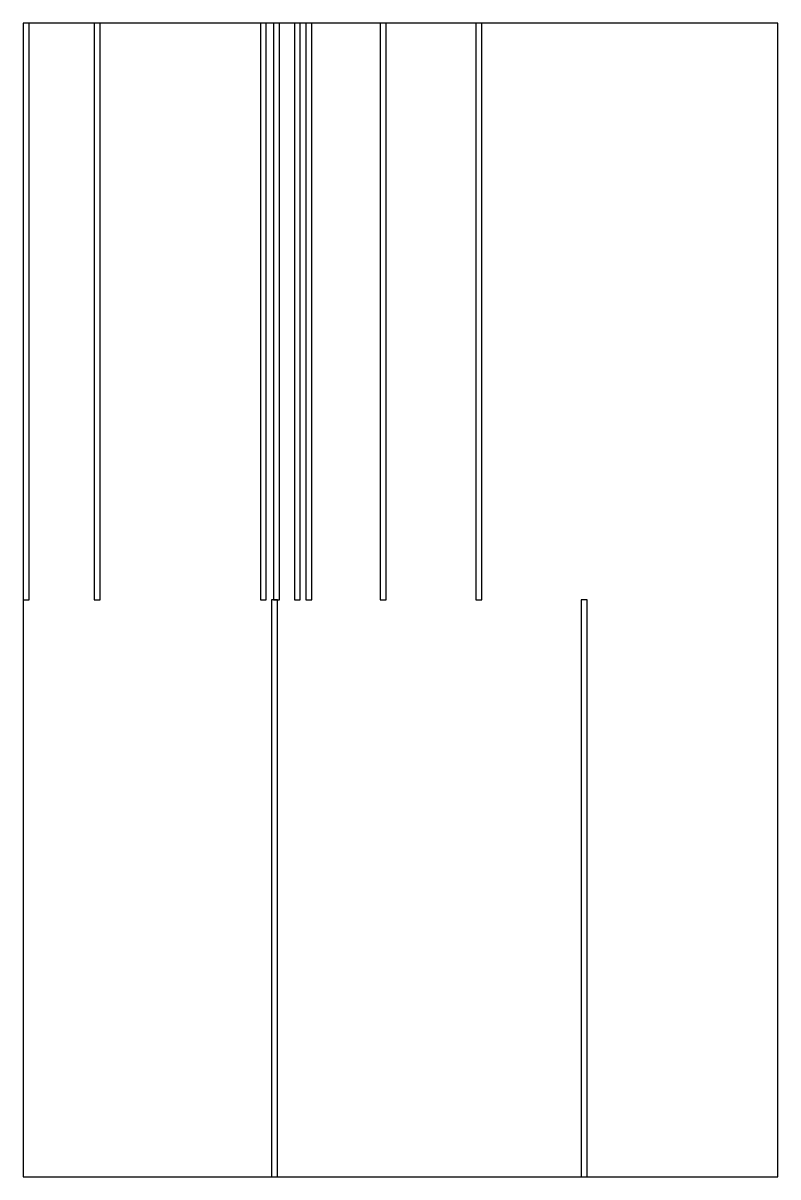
# Model space of a CAD drawing. Header units: millimetres. Extents: x 0 to 392, y 0 to 600.
import ezdxf

# ---------------------------------------------------------------- set-up
doc = ezdxf.new("R2010")
doc.units = ezdxf.units.MM
doc.layers.add('OUTLINE', color=5, linetype='Continuous')
doc.layers.add('SLOT', color=1, linetype='Continuous')

msp = doc.modelspace()

# ---------------------------------------------------------------- linework, layer by layer
at = {"layer": 'OUTLINE'}
msp.add_lwpolyline([(0, 0), (392.24, 0), (392.24, 600), (0, 600), (0, 0)], close=True, dxfattribs=at)
at = {"layer": 'SLOT'}
for points in [[(0.01, 300), (3.11, 300), (3.11, 600), (0.01, 600), (0.01, 300)], [(37.02, 300), (40.12, 300), (40.12, 600), (37.02, 600), (37.02, 300)], [(123.3, 300), (126.4, 300), (126.4, 600), (123.3, 600), (123.3, 300)], [(130.08, 300), (133.18, 300), (133.18, 600), (130.08, 600), (130.08, 300)], [(140.96, 300), (144.06, 300), (144.06, 600), (140.96, 600), (140.96, 300)], [(147.01, 300), (150.11, 300), (150.11, 600), (147.01, 600), (147.01, 300)], [(185.55, 300), (188.65, 300), (188.65, 600), (185.55, 600), (185.55, 300)], [(235.29, 300), (238.39, 300), (238.39, 600), (235.29, 600), (235.29, 300)], [(129.09, 0), (132.19, 0), (132.19, 300), (129.09, 300), (129.09, 0)], [(289.94, 0), (293.04, 0), (293.04, 300), (289.94, 300), (289.94, 0)]]:
    msp.add_lwpolyline(points, close=True, dxfattribs=at)

doc.saveas('drawing.dxf')
